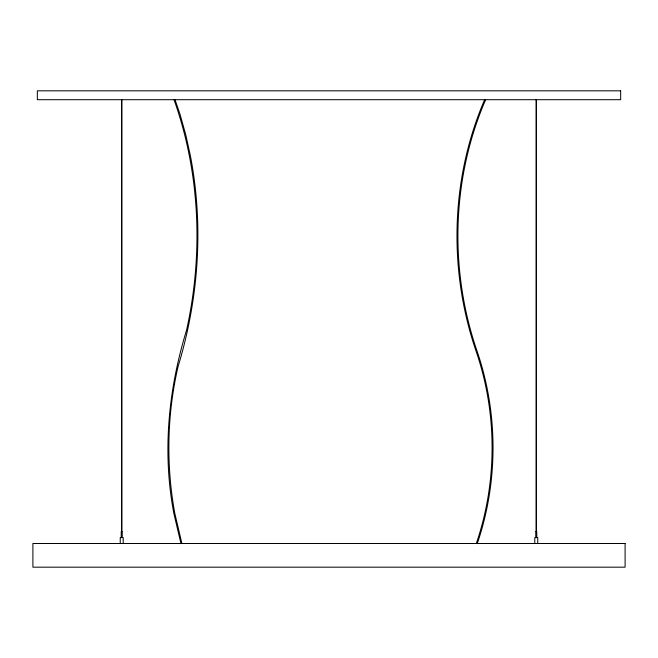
<?xml version="1.0" encoding="UTF-8"?>
<svg xmlns="http://www.w3.org/2000/svg" width="658" height="658" viewBox="0 0 658 658"><rect width="100%" height="100%" fill="white"/><g stroke="black" fill="none" stroke-linecap="round" stroke-linejoin="round"><path stroke-width="0.99" d="M476.343 543.442C497.464 481.615 497.308 412.788 476.038 351.027C448.246 269.92 450.607 178.326 484.732 99.481M477.239 543.681C498.41 481.697 498.254 412.698 476.935 350.78C449.2 269.854 451.553 178.45 485.612 99.777M174.946 99.481L180.045 114.36L185.737 134.684L190.376 155.707C203.881 225.604 198.774 298.395 178.112 366.383C166.959 414.45 165.964 464.778 174.798 513.306L181.888 543.442M174.057 99.777C200.197 173.293 203.404 254.268 186.543 330.242C168.39 389.306 162.181 452.457 173.86 513.429L180.975 543.681M537.75 543.508L537.75 537.594L534.79 537.594L534.79 543.508M536.78 537.594L536.78 531.672L535.76 531.672L535.76 537.594M536.41 99.523L536.41 531.672M536.13 99.523L536.13 531.672M123.211 543.508L123.211 537.594L120.249 537.594L120.249 543.508M122.24 537.594L122.24 531.672L121.22 531.672L121.22 537.594M121.87 99.523L121.87 531.672M121.59 99.523L121.59 531.672M620.659 90.82L37.341 90.82L37.341 99.695L620.659 99.695L620.659 90.82M625.1 543.508L32.9 543.508L32.9 567.18L625.1 567.18L625.1 543.508"/></g></svg>
